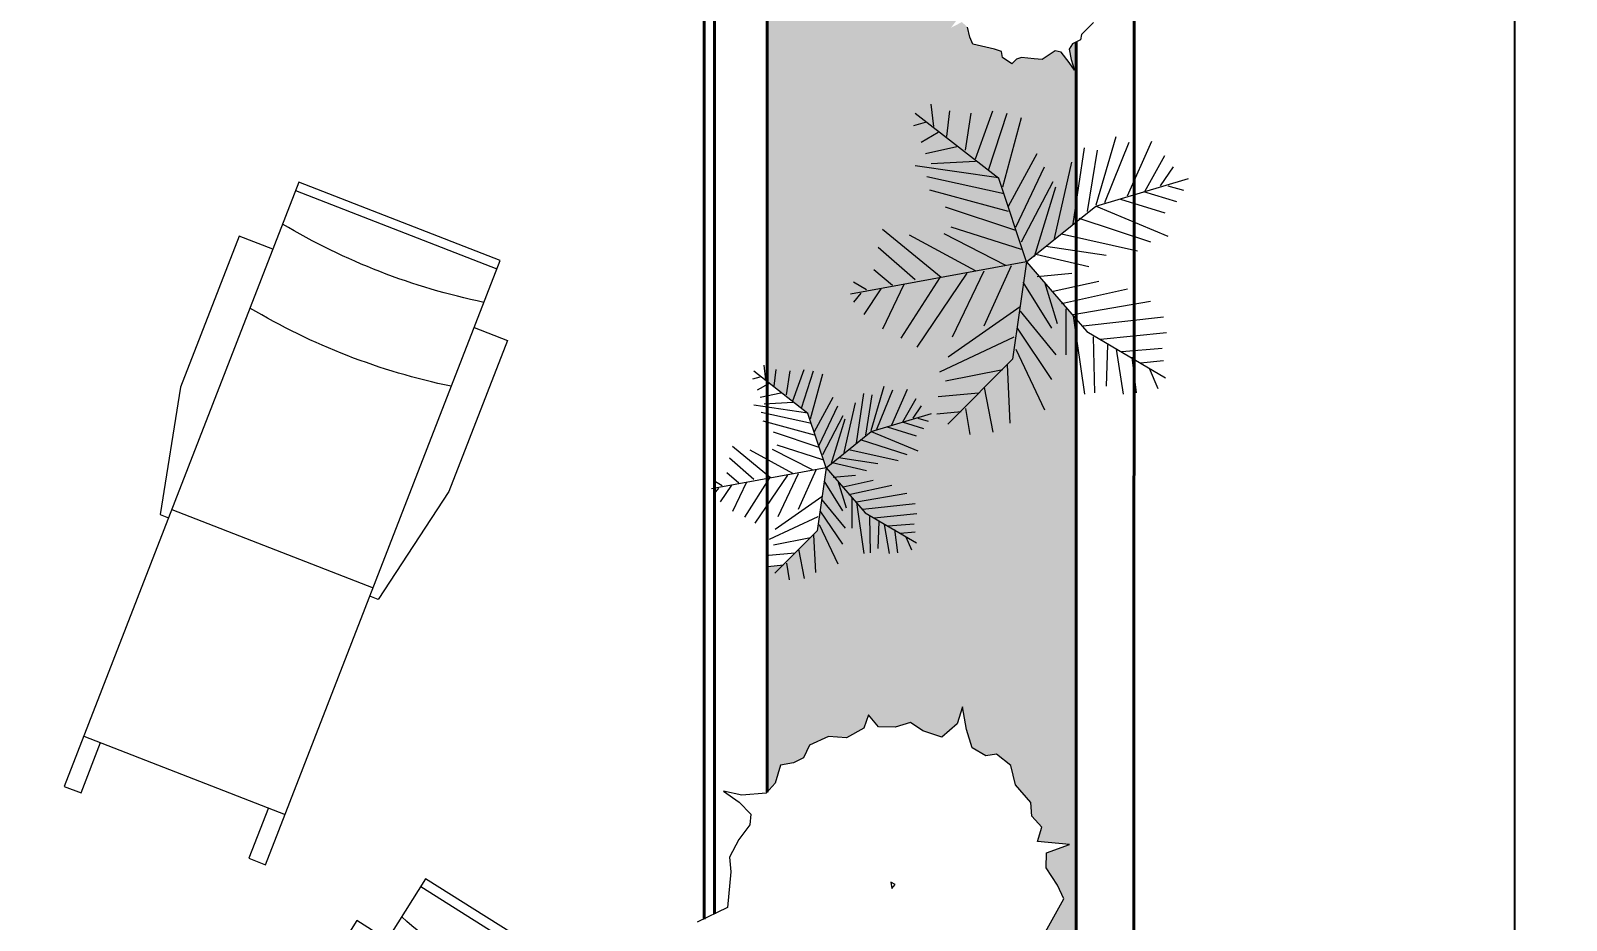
# Model space of a CAD drawing. Header units: inches. Extents: x 4350 to 28384, y -6772 to 993.
# Drawn here: x 25313 to 25611.3, y -3449.8 to -3277.1 of the extents above; entities that cross this region are included whole.
import ezdxf

# ---------------------------------------------------------------- set-up
doc = ezdxf.new("R2010")
doc.units = ezdxf.units.IN
doc.header["$MEASUREMENT"] = 0
for name, color, linetype, lineweight in [('ARREDAMENTO', 2, 'Continuous', 18), ('MURATURA_section_wall', 7, 'Continuous', 40), ('QUOTE', 3, 'Continuous', 9)]:
    doc.layers.add(name, color=color, linetype=linetype, lineweight=lineweight)
doc.styles.get("Standard").update_dxf_attribs({"font": 'arial.ttf'})
doc.dimstyles.new('ook', dxfattribs={"dimtxt": 15, "dimasz": 10, "dimexe": 10, "dimexo": 10, "dimgap": 5, "dimtad": 1, "dimtoh": 1, "dimdec": 0, "dimzin": 0, "dimdsep": 46, "dimtxsty": 'Standard', "dimblk": 'OBLIQUE', "dimcen": 0.09, "dimdle": 10, "dimadec": 0, "dimazin": 0, "dimtfac": 1, "dimtdec": 0, "dimtofl": 0, "dimtmove": 0, "dimatfit": 3, "dimldrblk": 'OBLIQUE', "dimfxl": 1, "dimtfill": 2, "dimtfillclr": 1, "dimtolj": 1, "dimtzin": 0, "dimarcsym": 0})

# ---------------------------------------------------------------- blocks, each defined once
blk = doc.blocks.new('SOL')
for p, q in [((-0.6316, 0.1064), (-0.9872, 0.0302)), ((-0.1744, 0.1064), (-0.6316, 0.1064)), ((-0.1744, 0.0048), (-0.1744, 0.1064)), ((-1.6476, -0.6048), (-1.6476, 0.0048)), ((-0.9872, 0.0302), (-0.9872, 0.0048)), ((-0.9618, -0.6048), (-0.9618, 0.0048)), ((0.0034, -0.6048), (0.0034, 0.0048)), ((-0.9872, -0.6302), (-0.9872, -0.6048)), ((-0.1744, -0.6048), (-0.1744, -0.7064)), ((-0.6316, -0.7064), (-0.9872, -0.6302)), ((-0.1744, -0.7064), (-0.6316, -0.7064))]:
    blk.add_line(p, q)
blk.add_lwpolyline([(-1.6476, -0.046), (-1.8, -0.046), (-1.8, 0.0048), (0.0288, 0.0048), (0.0288, -0.6048), (-1.8, -0.6048), (-1.8, -0.554), (-1.6476, -0.554)])
for centre in [(1.4512, -0.3), (1.7052, -0.3)]:
    blk.add_arc(centre, 1.829, 170.4069, 189.5931)
blk = doc.blocks.new('_Oblique')
at = {"color": 0, "linetype": 'ByBlock', "lineweight": -2}
blk.add_line((-0.5, -0.5), (0.5, 0.5), dxfattribs=at)
blk = doc.blocks.new('*D42')
at = {"layer": 'Defpoints', "color": 0, "transparency": 16777216}
for p in [(25527.39, -3152.39), (25601.28, -3152.39), (25527.14, -3852.11)]:
    blk.add_point(p, dxfattribs=at)
at = {"layer": 'QUOTE', "color": 0, "lineweight": -2, "transparency": 16777216}
for p, q in [((25601.28, -3862.11), (25601.28, -3142.39)), ((25537.39, -3152.39), (25611.28, -3152.39)), ((25537.14, -3852.11), (25611.28, -3852.11))]:
    blk.add_line(p, q, dxfattribs=at)
at = {"layer": 'QUOTE', "color": 0, "lineweight": -2, "transparency": 16777216, "xscale": 10, "yscale": 10, "zscale": 10}
for p, rotation in [((25601.28, -3152.39), 90), ((25601.28, -3852.11), 270)]:
    blk.add_blockref('_Oblique', p, dxfattribs=dict(at, rotation=rotation))
at = {"layer": 'QUOTE', "color": 0, "transparency": 16777216, "insert": (25588.62, -3502.25), "char_height": 15, "attachment_point": 5, "rotation": 90, "bg_fill": 1, "box_fill_scale": 1.25, "bg_fill_color": 1, "bg_fill_transparency": 0}
blk.add_mtext('\\A1;700', dxfattribs=at)

msp = doc.modelspace()

# ---------------------------------------------------------------- hatches: boundary and pattern name
at = {"layer": 'ARREDAMENTO'}
h = msp.add_hatch(dxfattribs=at)
h.set_pattern_fill('AR-SAND', color=256, scale=3, angle=90, style=0)
h.set_pattern_definition([(127.5, (-49344.116, -62695.2797), (-5.7804713, -0.18898007), [0, -4.56, 0, -5.1, 0, -4.875]), (97.5, (-49344.116, -62695.28), (-8.4664382, 5.3093301), [0, -2.46, 0, -4.11, 0, -1.575]), (57.5, (-49344.116, -62698.9697), (-0.01697716, 9.34242559), [0, -1.5, 0, -5.4, 0, -7.05]), (47.5, (-49344.116, -62698.97), (-2.6330267, 9.0183798), [0, -0.75, 0, -3.54, 0, -4.05])])
h.paths.add_polyline_path([(25479.8, -3254.87), (25478.68, -3252.14), (25477.69, -3248.28), (25475.54, -3246.34), (25471.32, -3248.56), (25475.08, -3243.61), (25473.43, -3242.8), (25473.23, -3243.97), (25470.78, -3245.23), (25469.69, -3246.9), (25470.32, -3250.11), (25471.31, -3253.45), (25469.69, -3251), (25470.37, -3237.49), (25465.32, -3218.57), (25461.32, -3221.24), (25456.35, -3224.09), (25456.04, -3249.62), (25456.04, -3345.26), (25463.89, -3351.37), (25463.95, -3351.38), (25467.47, -3361.96), (25468.51, -3361.12), (25468.56, -3360.96), (25468.68, -3360.99), (25467.47, -3361.96), (25473.26, -3368.63), (25473.34, -3368.62), (25473.36, -3368.75), (25467.47, -3361.96), (25465.72, -3374.24), (25459.04, -3380.92), (25456.04, -3381.2), (25456.04, -3424.95), (25457.61, -3423.21), (25458.6, -3419.73), (25461.17, -3419.28), (25463.12, -3418.32), (25464.28, -3415.85), (25467.96, -3414.17), (25471.44, -3414.39), (25474.82, -3412.56), (25475.69, -3409.94), (25477.69, -3412.27), (25480.87, -3412.34), (25483.89, -3411.4), (25486.29, -3413.04), (25489.95, -3414.27), (25492.94, -3411.68), (25493.96, -3408.4), (25494.73, -3412.81), (25495.87, -3416.33), (25498.53, -3417.93), (25500.59, -3417.58), (25503.35, -3419.78), (25504.27, -3423.54), (25507.25, -3426.95), (25507.45, -3429.6), (25509.41, -3431.73), (25508.58, -3434.56), (25514.77, -3435.14), (25510.28, -3436.75), (25510.26, -3439.64), (25512.43, -3442.98), (25513.69, -3445.65), (25509.44, -3453.21), (25508.32, -3455.88), (25509.7, -3457.71), (25509.62, -3458.3), (25510.68, -3457.38), (25511.19, -3455.74), (25511.58, -3457.95), (25512.15, -3459.71), (25513.48, -3460.51), (25514.51, -3460.33), (25515.89, -3461.43), (25516.04, -3462.02), (25516.04, -3336.35), (25515.46, -3332.45), (25506.41, -3322), (25501.01, -3305.8), (25500.9, -3305.71), (25500.98, -3305.72), (25506.41, -3322), (25508.01, -3320.72), (25508.09, -3320.47), (25508.27, -3320.51), (25515.44, -3314.77), (25516.04, -3310.85), (25516.04, -3279.33), (25515.38, -3279.68), (25514.7, -3280.71), (25515.09, -3282.72), (25515.71, -3284.81), (25514.7, -3283.28), (25513.15, -3281.27), (25511.97, -3281.02), (25509.46, -3282.69), (25507.91, -3282.6), (25505.41, -3282.34), (25504.5, -3282.65), (25503.53, -3283.53), (25501.77, -3282.32), (25501.57, -3281.19), (25500.2, -3280.7), (25495.98, -3279.71), (25495.42, -3278.35), (25494.93, -3276.42), (25493.85, -3275.45), (25491.74, -3276.56), (25493.62, -3274.08), (25492.3, -3273.43), (25492.18, -3271.99), (25491.27, -3271.02), (25491.02, -3268.77), (25489.94, -3267.16), (25490.06, -3265.4), (25490.89, -3264.76), (25491.2, -3263.24), (25490.29, -3261.63), (25488.93, -3259.85), (25490.48, -3260.59), (25491.88, -3260.42), (25491.38, -3260.08), (25490.97, -3257.83), (25488.24, -3256.85)])
h.paths.add_polyline_path([(25482.35, -3353.11), (25482.39, -3353.12), (25482.4, -3353.09)], flags=16)
h.paths.add_polyline_path([(25456.04, -3164.9), (25456.04, -3199.69), (25456.83, -3226.75), (25458.95, -3226.76), (25461.73, -3239.79), (25463.18, -3222.64), (25462.82, -3238.14), (25462.95, -3213.6), (25470.24, -3221.92), (25474.7, -3209.76), (25476.06, -3208.96), (25471.66, -3204.3), (25476.09, -3207.66), (25478.81, -3206.6), (25479.54, -3205.78), (25479.16, -3202.73), (25481.68, -3203.87), (25485.32, -3202.61), (25487.51, -3199.89), (25491.24, -3198.31), (25493.84, -3199.13), (25495.87, -3198.34), (25497.93, -3196.75), (25501.16, -3198.38), (25503.81, -3198.39), (25507.28, -3195.21), (25509.1, -3192.01), (25508.64, -3195.7), (25508.81, -3198.91), (25510.46, -3200.2), (25514.02, -3200.54), (25516.04, -3201.08), (25516.04, -3164.9)])

# ---------------------------------------------------------------- linework, layer by layer
for p, q in [((25501.01, -3305.8), (25484.81, -3293.2)), ((25501.01, -3305.8), (25484.81, -3293.2)), ((25488.44, -3295.73), (25487.88, -3291.38)), ((25488.44, -3295.73), (25487.88, -3291.38)), ((25490.94, -3297.68), (25491.5, -3292.68)), ((25490.94, -3297.68), (25491.5, -3292.68)), ((25494.57, -3300.29), (25495.68, -3293.12)), ((25494.57, -3300.29), (25495.68, -3293.12)), ((25496.52, -3302.03), (25499.86, -3292.68)), ((25496.52, -3302.03), (25499.86, -3292.68)), ((25499.02, -3304.2), (25502.65, -3293.12)), ((25499.02, -3304.2), (25502.65, -3293.12)), ((25484.54, -3295.51), (25486.76, -3294.86)), ((25484.54, -3295.51), (25486.76, -3294.86)), ((25501.81, -3307.46), (25505.43, -3293.99)), ((25501.81, -3307.46), (25505.43, -3293.99)), ((25485.93, -3298.77), (25489.27, -3296.81)), ((25485.93, -3298.77), (25489.27, -3296.81)), ((25519.92, -3310.94), (25523.82, -3297.68)), ((25519.92, -3310.94), (25523.82, -3297.68)), ((25521.6, -3310.51), (25526.33, -3298.77)), ((25521.6, -3310.51), (25526.33, -3298.77)), ((25526.05, -3309.2), (25530.79, -3298.55)), ((25526.05, -3309.2), (25530.79, -3298.55)), ((25486.76, -3300.94), (25492.89, -3299.64)), ((25486.76, -3300.94), (25492.89, -3299.64)), ((25502.93, -3311.16), (25508.5, -3300.94)), ((25502.93, -3311.16), (25508.5, -3300.94)), ((25515.47, -3314.64), (25517.69, -3299.86)), ((25515.47, -3314.64), (25517.69, -3299.86)), ((25518.25, -3312.24), (25520.2, -3300.29)), ((25518.25, -3312.24), (25520.2, -3300.29)), ((25529.4, -3308.33), (25533.3, -3301.38)), ((25529.4, -3308.33), (25533.3, -3301.38)), ((25500.98, -3305.72), (25484.81, -3303.33)), ((25500.98, -3305.72), (25484.81, -3303.33)), ((25487.88, -3302.9), (25496.52, -3302.46)), ((25487.88, -3302.9), (25496.52, -3302.46)), ((25504.32, -3315.29), (25509.89, -3303.55)), ((25504.32, -3315.29), (25509.89, -3303.55)), ((25511.84, -3317.46), (25515.19, -3302.68)), ((25511.84, -3317.46), (25515.19, -3302.68)), ((25532.46, -3307.25), (25534.97, -3303.55)), ((25532.46, -3307.25), (25534.97, -3303.55)), ((25502.09, -3308.77), (25487.04, -3305.51)), ((25502.09, -3308.77), (25487.04, -3305.51)), ((25502.93, -3312.24), (25487.6, -3308.11)), ((25502.93, -3312.24), (25487.6, -3308.11)), ((25506.41, -3322), (25501.01, -3305.8)), ((25506.41, -3322), (25501.01, -3305.8)), ((25505.43, -3318.11), (25511.56, -3306.38)), ((25505.43, -3318.11), (25511.56, -3306.38)), ((25507.94, -3320.94), (25512.12, -3307.46)), ((25507.94, -3320.94), (25512.12, -3307.46)), ((25519.91, -3311.2), (25537.91, -3305.8)), ((25519.91, -3311.2), (25537.91, -3305.8)), ((25533.86, -3307.25), (25536.92, -3308.11)), ((25533.86, -3307.25), (25536.92, -3308.11)), ((25506.41, -3322), (25519.91, -3311.2)), ((25506.41, -3322), (25519.91, -3311.2)), ((25519.92, -3311.16), (25533.86, -3317.03)), ((25519.92, -3311.16), (25533.86, -3317.03)), ((25524.66, -3309.85), (25533.3, -3312.46)), ((25524.66, -3309.85), (25533.3, -3312.46)), ((25529.12, -3308.33), (25535.53, -3310.29)), ((25529.12, -3308.33), (25535.53, -3310.29)), ((25504.32, -3315.94), (25490.67, -3311.38)), ((25504.32, -3315.94), (25490.67, -3311.38)), ((25516.58, -3313.55), (25530.51, -3318.11)), ((25516.58, -3313.55), (25530.51, -3318.11)), ((25489.83, -3325.07), (25478.41, -3315.72)), ((25489.83, -3325.07), (25478.41, -3315.72)), ((25496.52, -3323.76), (25483.7, -3316.81)), ((25496.52, -3323.76), (25483.7, -3316.81)), ((25502.37, -3322.68), (25490.39, -3316.59)), ((25502.37, -3322.68), (25490.39, -3316.59)), ((25505.43, -3319.63), (25491.78, -3315.29)), ((25505.43, -3319.63), (25491.78, -3315.29)), ((25513.24, -3316.59), (25528, -3319.85)), ((25513.24, -3316.59), (25528, -3319.85)), ((25484.81, -3325.5), (25477.57, -3319.2)), ((25484.81, -3325.5), (25477.57, -3319.2)), ((25510.17, -3318.98), (25521.87, -3320.72)), ((25510.17, -3318.98), (25521.87, -3320.72)), ((25506.41, -3322), (25472.21, -3328.3)), ((25506.41, -3322), (25472.21, -3328.3)), ((25498.19, -3334.41), (25503.48, -3322.68)), ((25498.19, -3334.41), (25503.48, -3322.68)), ((25506.41, -3322), (25503.71, -3340.9)), ((25506.41, -3322), (25503.71, -3340.9)), ((25506.41, -3322), (25518.11, -3335.5)), ((25506.41, -3322), (25518.11, -3335.5)), ((25508.22, -3320.5), (25518.53, -3322.89)), ((25508.22, -3320.5), (25518.53, -3322.89)), ((25475.34, -3327.46), (25472.83, -3325.94)), ((25475.34, -3327.46), (25472.83, -3325.94)), ((25480.36, -3326.59), (25476.73, -3323.55)), ((25480.36, -3326.59), (25476.73, -3323.55)), ((25489.55, -3325.07), (25482.03, -3336.81)), ((25489.55, -3325.07), (25482.03, -3336.81)), ((25494.85, -3324.2), (25485.09, -3338.54)), ((25494.85, -3324.2), (25485.09, -3338.54)), ((25492.06, -3336.59), (25498.19, -3323.76)), ((25492.06, -3336.59), (25498.19, -3323.76)), ((25505.71, -3325.94), (25511.29, -3334.85)), ((25505.71, -3325.94), (25511.29, -3334.85)), ((25508.5, -3324.85), (25515.19, -3324.2)), ((25508.5, -3324.85), (25515.19, -3324.2)), ((25509.89, -3325.94), (25512.4, -3333.98)), ((25509.89, -3325.94), (25512.4, -3333.98)), ((25511.56, -3327.68), (25520.48, -3325.72)), ((25511.56, -3327.68), (25520.48, -3325.72)), ((25474.22, -3328.11), (25472.83, -3329.85)), ((25474.22, -3328.11), (25472.83, -3329.85)), ((25478.13, -3327.24), (25474.78, -3332.24)), ((25478.13, -3327.24), (25474.78, -3332.24)), ((25482.58, -3326.37), (25478.41, -3335.07)), ((25482.58, -3326.37), (25478.41, -3335.07)), ((25513.24, -3330.07), (25526.05, -3327.24)), ((25513.24, -3330.07), (25526.05, -3327.24)), ((25505.15, -3330.72), (25491.22, -3340.5)), ((25505.15, -3330.72), (25491.22, -3340.5)), ((25505.15, -3331.59), (25512.12, -3340.07)), ((25505.15, -3331.59), (25512.12, -3340.07)), ((25514.07, -3331.15), (25514.07, -3340.07)), ((25514.07, -3331.15), (25514.07, -3340.07)), ((25515.47, -3332.24), (25530.51, -3329.63)), ((25515.47, -3332.24), (25530.51, -3329.63)), ((25504.6, -3334.85), (25511.29, -3344.85)), ((25504.6, -3334.85), (25511.29, -3344.85)), ((25515.47, -3332.46), (25517.69, -3347.67)), ((25515.47, -3332.46), (25517.69, -3347.67)), ((25517.42, -3334.41), (25533.02, -3332.68)), ((25517.42, -3334.41), (25533.02, -3332.68)), ((25489.55, -3343.33), (25504.04, -3336.59)), ((25489.55, -3343.33), (25504.04, -3336.59)), ((25518.11, -3335.5), (25533.41, -3344.5)), ((25518.11, -3335.5), (25533.41, -3344.5)), ((25519.37, -3336.59), (25519.64, -3347.46)), ((25519.37, -3336.59), (25519.64, -3347.46)), ((25520.76, -3337.02), (25533.58, -3335.72)), ((25520.76, -3337.02), (25533.58, -3335.72)), ((25522.15, -3338.11), (25521.87, -3346.15)), ((25522.15, -3338.11), (25521.87, -3346.15)), ((25503.71, -3340.9), (25491.11, -3353.5)), ((25503.71, -3340.9), (25491.11, -3353.5)), ((25504.32, -3338.98), (25509.89, -3350.72)), ((25504.32, -3338.98), (25509.89, -3350.72)), ((25523.82, -3338.98), (25525.22, -3347.67)), ((25523.82, -3338.98), (25525.22, -3347.67)), ((25524.94, -3339.41), (25532.74, -3338.76)), ((25524.94, -3339.41), (25532.74, -3338.76)), ((25526.89, -3340.5), (25527.73, -3347.46)), ((25526.89, -3340.5), (25527.73, -3347.46)), ((25463.96, -3351.43), (25453.43, -3343.24)), ((25463.96, -3351.43), (25453.43, -3343.24)), ((25455.79, -3344.88), (25455.43, -3342.05)), ((25455.79, -3344.88), (25455.43, -3342.05)), ((25457.42, -3346.15), (25457.78, -3342.9)), ((25457.42, -3346.15), (25457.78, -3342.9)), ((25459.77, -3347.85), (25460.5, -3343.18)), ((25459.77, -3347.85), (25460.5, -3343.18)), ((25461.04, -3348.98), (25463.22, -3342.9)), ((25461.04, -3348.98), (25463.22, -3342.9)), ((25462.67, -3350.39), (25465.03, -3343.18)), ((25462.67, -3350.39), (25465.03, -3343.18)), ((25464.48, -3352.51), (25466.84, -3343.75)), ((25464.48, -3352.51), (25466.84, -3343.75)), ((25490.67, -3345.07), (25501.81, -3342.89)), ((25490.67, -3345.07), (25501.81, -3342.89)), ((25502.65, -3342.02), (25503.2, -3353.32)), ((25502.65, -3342.02), (25503.2, -3353.32)), ((25528.56, -3341.59), (25533.02, -3341.15)), ((25528.56, -3341.59), (25533.02, -3341.15)), ((25530.23, -3342.67), (25531.91, -3346.59)), ((25530.23, -3342.67), (25531.91, -3346.59)), ((25453.25, -3344.74), (25454.7, -3344.31)), ((25453.25, -3344.74), (25454.7, -3344.31)), ((25454.16, -3346.86), (25456.33, -3345.59)), ((25454.16, -3346.86), (25456.33, -3345.59)), ((25476.26, -3354.77), (25478.79, -3346.15)), ((25476.26, -3354.77), (25478.79, -3346.15)), ((25477.34, -3354.49), (25480.42, -3346.86)), ((25477.34, -3354.49), (25480.42, -3346.86)), ((25480.24, -3353.64), (25483.32, -3346.72)), ((25480.24, -3353.64), (25483.32, -3346.72)), ((25498.19, -3346.37), (25499.86, -3355.06)), ((25498.19, -3346.37), (25499.86, -3355.06)), ((25463.94, -3351.38), (25453.43, -3349.82)), ((25463.94, -3351.38), (25453.43, -3349.82)), ((25454.7, -3348.27), (25458.69, -3347.42)), ((25454.7, -3348.27), (25458.69, -3347.42)), ((25455.43, -3349.54), (25461.04, -3349.26)), ((25455.43, -3349.54), (25461.04, -3349.26)), ((25465.21, -3354.91), (25468.83, -3348.27)), ((25465.21, -3354.91), (25468.83, -3348.27)), ((25466.11, -3357.59), (25469.74, -3349.96)), ((25466.11, -3357.59), (25469.74, -3349.96)), ((25471, -3359.01), (25473.18, -3349.4)), ((25471, -3359.01), (25473.18, -3349.4)), ((25473.36, -3357.17), (25474.81, -3347.56)), ((25473.36, -3357.17), (25474.81, -3347.56)), ((25475.17, -3355.62), (25476.44, -3347.85)), ((25475.17, -3355.62), (25476.44, -3347.85)), ((25482.41, -3353.07), (25484.95, -3348.55)), ((25482.41, -3353.07), (25484.95, -3348.55)), ((25484.41, -3352.37), (25486.04, -3349.96)), ((25484.41, -3352.37), (25486.04, -3349.96)), ((25489.27, -3348.11), (25497.07, -3347.46)), ((25489.27, -3348.11), (25497.07, -3347.46)), ((25464.66, -3353.36), (25454.88, -3351.24)), ((25464.66, -3353.36), (25454.88, -3351.24)), ((25465.21, -3355.62), (25455.25, -3352.93)), ((25465.21, -3355.62), (25455.25, -3352.93)), ((25467.47, -3361.96), (25463.96, -3351.43)), ((25467.47, -3361.96), (25463.96, -3351.43)), ((25466.84, -3359.43), (25470.82, -3351.8)), ((25466.84, -3359.43), (25470.82, -3351.8)), ((25468.47, -3361.27), (25471.18, -3352.51)), ((25468.47, -3361.27), (25471.18, -3352.51)), ((25476.25, -3354.94), (25487.95, -3351.43)), ((25476.25, -3354.94), (25487.95, -3351.43)), ((25485.31, -3352.37), (25487.3, -3352.93)), ((25485.31, -3352.37), (25487.3, -3352.93)), ((25493.73, -3351.15), (25488.99, -3351.59)), ((25493.73, -3351.15), (25488.99, -3351.59)), ((25494.57, -3350.5), (25495.4, -3355.5)), ((25494.57, -3350.5), (25495.4, -3355.5)), ((25466.11, -3358.02), (25457.24, -3355.05)), ((25466.11, -3358.02), (25457.24, -3355.05)), ((25467.47, -3361.96), (25476.25, -3354.94)), ((25467.47, -3361.96), (25476.25, -3354.94)), ((25476.26, -3354.91), (25485.31, -3358.72)), ((25476.26, -3354.91), (25485.31, -3358.72)), ((25479.33, -3354.06), (25484.95, -3355.76)), ((25479.33, -3354.06), (25484.95, -3355.76)), ((25482.23, -3353.07), (25486.4, -3354.34)), ((25482.23, -3353.07), (25486.4, -3354.34)), ((25456.69, -3363.95), (25449.27, -3357.88)), ((25456.69, -3363.95), (25449.27, -3357.88)), ((25461.04, -3363.1), (25452.71, -3358.58)), ((25461.04, -3363.1), (25452.71, -3358.58)), ((25464.85, -3362.4), (25457.06, -3358.44)), ((25464.85, -3362.4), (25457.06, -3358.44)), ((25466.84, -3360.42), (25457.96, -3357.59)), ((25466.84, -3360.42), (25457.96, -3357.59)), ((25471.91, -3358.44), (25481.51, -3360.56)), ((25471.91, -3358.44), (25481.51, -3360.56)), ((25474.08, -3356.46), (25483.14, -3359.43)), ((25474.08, -3356.46), (25483.14, -3359.43)), ((25467.47, -3361.96), (25445.24, -3366.05)), ((25467.47, -3361.96), (25445.24, -3366.05)), ((25453.43, -3364.23), (25448.73, -3360.14)), ((25453.43, -3364.23), (25448.73, -3360.14)), ((25467.47, -3361.96), (25465.72, -3374.24)), ((25467.47, -3361.96), (25465.72, -3374.24)), ((25467.47, -3361.96), (25475.08, -3370.73)), ((25467.47, -3361.96), (25475.08, -3370.73)), ((25468.65, -3360.98), (25475.35, -3362.54)), ((25468.65, -3360.98), (25475.35, -3362.54)), ((25469.92, -3360), (25477.52, -3361.13)), ((25469.92, -3360), (25477.52, -3361.13)), ((25447.28, -3365.51), (25445.65, -3364.52)), ((25447.28, -3365.51), (25445.65, -3364.52)), ((25450.54, -3364.94), (25448.18, -3362.96)), ((25450.54, -3364.94), (25448.18, -3362.96)), ((25451.99, -3364.8), (25449.27, -3370.45)), ((25451.99, -3364.8), (25449.27, -3370.45)), ((25456.51, -3363.95), (25451.62, -3371.58)), ((25456.51, -3363.95), (25451.62, -3371.58)), ((25459.95, -3363.39), (25453.62, -3372.71)), ((25459.95, -3363.39), (25453.62, -3372.71)), ((25458.14, -3371.44), (25462.13, -3363.1)), ((25458.14, -3371.44), (25462.13, -3363.1)), ((25462.13, -3370.03), (25465.57, -3362.4)), ((25462.13, -3370.03), (25465.57, -3362.4)), ((25467.02, -3364.52), (25470.64, -3370.31)), ((25467.02, -3364.52), (25470.64, -3370.31)), ((25468.83, -3363.81), (25473.18, -3363.39)), ((25468.83, -3363.81), (25473.18, -3363.39)), ((25469.74, -3364.52), (25471.37, -3369.74)), ((25469.74, -3364.52), (25471.37, -3369.74)), ((25470.82, -3365.65), (25476.62, -3364.38)), ((25470.82, -3365.65), (25476.62, -3364.38)), ((25446.55, -3365.93), (25445.65, -3367.06)), ((25446.55, -3365.93), (25445.65, -3367.06)), ((25449.09, -3365.36), (25446.91, -3368.61)), ((25449.09, -3365.36), (25446.91, -3368.61)), ((25466.66, -3367.62), (25457.6, -3373.98)), ((25466.66, -3367.62), (25457.6, -3373.98)), ((25471.91, -3367.2), (25480.24, -3365.36)), ((25471.91, -3367.2), (25480.24, -3365.36)), ((25472.45, -3367.91), (25472.45, -3373.7)), ((25472.45, -3367.91), (25472.45, -3373.7)), ((25473.36, -3368.61), (25483.14, -3366.92)), ((25473.36, -3368.61), (25483.14, -3366.92)), ((25466.29, -3370.31), (25470.64, -3376.81)), ((25466.29, -3370.31), (25470.64, -3376.81)), ((25466.66, -3368.19), (25471.18, -3373.7)), ((25466.66, -3368.19), (25471.18, -3373.7)), ((25473.36, -3368.75), (25474.81, -3378.64)), ((25473.36, -3368.75), (25474.81, -3378.64)), ((25474.63, -3370.03), (25484.77, -3368.9)), ((25474.63, -3370.03), (25484.77, -3368.9)), ((25475.08, -3370.73), (25485.02, -3376.58)), ((25475.08, -3370.73), (25485.02, -3376.58)), ((25476.8, -3371.72), (25485.13, -3370.87)), ((25476.8, -3371.72), (25485.13, -3370.87)), ((25456.51, -3375.82), (25465.93, -3371.44)), ((25456.51, -3375.82), (25465.93, -3371.44)), ((25466.11, -3372.99), (25469.74, -3380.62)), ((25466.11, -3372.99), (25469.74, -3380.62)), ((25475.89, -3371.44), (25476.07, -3378.5)), ((25475.89, -3371.44), (25476.07, -3378.5)), ((25477.71, -3372.43), (25477.52, -3377.66)), ((25477.71, -3372.43), (25477.52, -3377.66)), ((25478.79, -3372.99), (25479.7, -3378.64)), ((25478.79, -3372.99), (25479.7, -3378.64)), ((25479.52, -3373.28), (25484.59, -3372.85)), ((25479.52, -3373.28), (25484.59, -3372.85)), ((25457.24, -3376.95), (25464.48, -3375.54)), ((25457.24, -3376.95), (25464.48, -3375.54)), ((25465.72, -3374.24), (25457.53, -3382.43)), ((25465.72, -3374.24), (25457.53, -3382.43)), ((25465.03, -3374.97), (25465.39, -3382.32)), ((25465.03, -3374.97), (25465.39, -3382.32)), ((25480.78, -3373.98), (25481.33, -3378.5)), ((25480.78, -3373.98), (25481.33, -3378.5)), ((25481.87, -3374.69), (25484.77, -3374.41)), ((25481.87, -3374.69), (25484.77, -3374.41)), ((25482.96, -3375.4), (25484.04, -3377.94)), ((25482.96, -3375.4), (25484.04, -3377.94)), ((25456.33, -3378.93), (25461.4, -3378.5)), ((25456.33, -3378.93), (25461.4, -3378.5)), ((25462.13, -3377.8), (25463.22, -3383.45)), ((25462.13, -3377.8), (25463.22, -3383.45)), ((25459.23, -3380.9), (25456.15, -3381.19)), ((25459.23, -3380.9), (25456.15, -3381.19)), ((25459.77, -3380.48), (25460.32, -3383.73)), ((25459.77, -3380.48), (25460.32, -3383.73))]:
    msp.add_line(p, q, dxfattribs=at)
for points in [[(25519.43, -3275.53), (25517.09, -3277.84), (25516.91, -3278.88), (25515.38, -3279.68), (25514.7, -3280.71), (25515.09, -3282.72), (25515.71, -3284.81), (25514.7, -3283.28), (25513.15, -3281.27), (25511.97, -3281.02), (25509.46, -3282.69), (25507.91, -3282.6), (25505.41, -3282.34), (25504.5, -3282.65), (25503.53, -3283.53), (25501.77, -3282.32), (25501.57, -3281.19), (25500.2, -3280.7), (25495.98, -3279.71), (25495.42, -3278.35), (25494.93, -3276.42)], [(25509.44, -3453.21), (25513.69, -3445.65), (25512.43, -3442.98), (25510.26, -3439.64), (25510.28, -3436.75), (25514.77, -3435.14), (25508.58, -3434.56), (25509.41, -3431.73), (25507.45, -3429.6), (25507.25, -3426.95), (25504.27, -3423.54), (25503.35, -3419.78), (25500.59, -3417.58), (25498.53, -3417.93), (25495.87, -3416.33), (25494.73, -3412.81), (25493.96, -3408.4), (25492.94, -3411.68), (25489.95, -3414.27), (25486.29, -3413.04), (25483.89, -3411.4), (25480.87, -3412.34), (25477.69, -3412.27), (25475.69, -3409.94), (25474.82, -3412.56), (25471.44, -3414.39), (25467.96, -3414.17), (25464.28, -3415.85), (25463.12, -3418.32), (25461.17, -3419.28), (25458.6, -3419.73), (25457.61, -3423.21), (25455.84, -3425.17), (25451.14, -3425.57), (25447.56, -3424.75), (25450.58, -3426.91), (25452.83, -3429.2), (25452.67, -3431.3), (25450.52, -3434.15), (25448.73, -3437.56), (25448.96, -3440.41), (25448.32, -3447.34), (25442.46, -3450.22)]]:
    msp.add_lwpolyline(points, dxfattribs=at)
msp.add_lwpolyline([(25480.9, -3442.9), (25480.03, -3442.43), (25480.24, -3443.63)], close=True, dxfattribs=at)
at = {"layer": 'MURATURA_section_wall'}
for p, q in [((25456.04, -3424.95), (25456.04, -3224.4)), ((25456.04, -3424.95), (25456.04, -3224.4)), ((25527.22, -3647.82), (25527.35, -3246.51))]:
    msp.add_line(p, q, dxfattribs=at)
at = {"layer": 'MURATURA_section_wall', "linetype": 'ByBlock'}
for p, q in [((25443.77, -3234.35), (25443.77, -3449.58)), ((25445.77, -3234.37), (25445.77, -3448.59))]:
    msp.add_line(p, q, dxfattribs=at)
at = {"layer": 'MURATURA_section_wall'}
for points in [[(25456.04, -3424.95), (25456.04, -3224.4)], [(25456.04, -3424.95), (25456.04, -3224.4)], [(25516.04, -3279.33), (25516.04, -3462.02)], [(25516.04, -3279.33), (25516.04, -3462.02)]]:
    msp.add_lwpolyline(points, dxfattribs=at)

# ---------------------------------------------------------------- block references
at = {"layer": 'ARREDAMENTO'}
for p, xscale, yscale, zscale, rotation in [((25403.13, -3323.44), -68.82389210178923, 68.8238921017892, 68.8238921017892, 248.7735717748078), ((25423.85, -3465.63), -68.82389210178916, 68.82389210178916, 68.82389210178916, 237.7936038915259)]:
    msp.add_blockref('SOL', p, dxfattribs=dict(at, xscale=xscale, yscale=yscale, zscale=zscale, rotation=rotation))

# ---------------------------------------------------------------- dimensions: what is measured, and where the dimension line sits
at = {"layer": 'QUOTE'}
dim = msp.add_linear_dim(base=(25601.28, -3152.39), p1=(25527.14, -3852.11), p2=(25527.39, -3152.39), angle=90, dimstyle='ook', dxfattribs=at)
dim.commit()
dim.dimension.update_dxf_attribs({"geometry": '*D42', "text_midpoint": (25588.62, -3502.25)})

doc.saveas('drawing.dxf')
